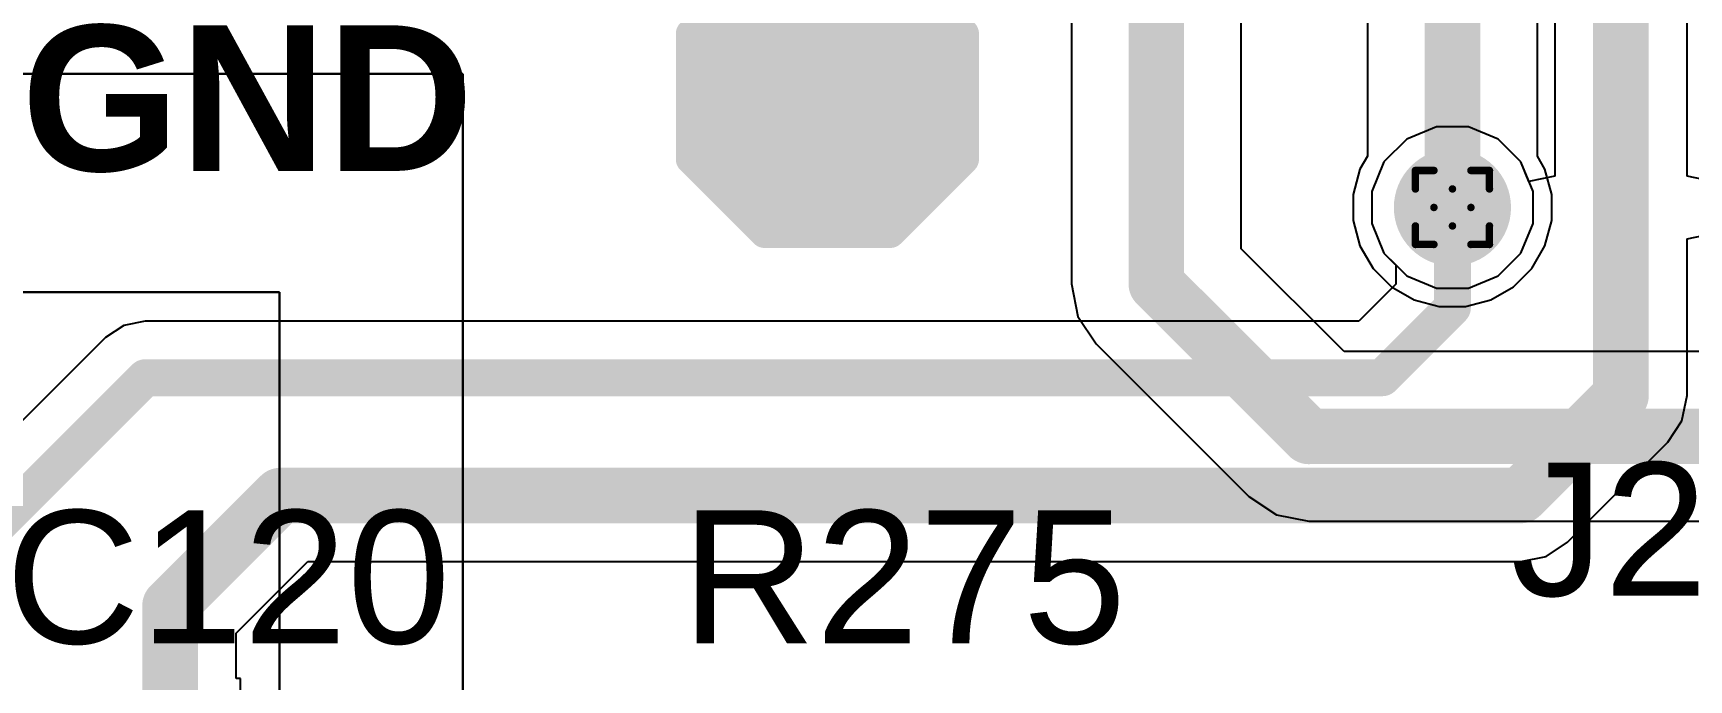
# Model space of a CAD drawing. Header units: inches. Extents: x 0 to 5379, y 0 to 5429.
# Drawn here: x 203.45 to 214.81, y 15.12 to 19.56 of the extents above; entities that cross this region are included whole.
import ezdxf

# ---------------------------------------------------------------- set-up
doc = ezdxf.new("R2010")
doc.units = ezdxf.units.IN
for name, color, linetype in [('Bottom Layer', 5, 'Continuous'), ('Bottom Solder', 6, 'Continuous'), ('Drill Drawing', 1, 'Continuous'), ('GND01', 16, 'Continuous'), ('GND02', 76, 'Continuous'), ('PWR', 156, 'Continuous'), ('SIG 01', 90, 'Continuous'), ('Top Layer', 1, 'Continuous'), ('Top Overlay', 2, 'Continuous'), ('Top Paste', 8, 'Continuous'), ('Top Solder', 216, 'Continuous'), ('Via Holes', 16, 'Continuous')]:
    doc.layers.add(name, color=color, linetype=linetype)
doc.styles.add('Arial', font='', dxfattribs={"height": 0.2})
doc.styles.add('Arial_Bold', font='', dxfattribs={"height": 0.2})
doc.styles.get('Arial').set_extended_font_data('Arial')
doc.styles.get('Arial_Bold').set_extended_font_data('Arial', bold=True)

# ---------------------------------------------------------------- blocks, each defined once
blk = doc.blocks.new('T__________6')
at = {"layer": 'Top Layer'}
blk.add_hatch(color=1, dxfattribs=at).paths.add_polyline_path([(0.381, 0.762), (-0.381, 0.762), (-0.762, 0.381), (-0.762, -0.381), (-0.381, -0.762), (0.381, -0.762), (0.762, -0.381), (0.762, 0.381)])
at = {"layer": 'Top Paste'}
blk.add_hatch(color=8, dxfattribs=at).paths.add_polyline_path([(0.381, 0.762), (-0.381, 0.762), (-0.762, 0.381), (-0.762, -0.381), (-0.381, -0.762), (0.381, -0.762), (0.762, -0.381), (0.762, 0.381)])
at = {"layer": 'Top Solder'}
blk.add_hatch(color=216, dxfattribs=at).paths.add_polyline_path([(0.432, 0.864), (-0.432, 0.864), (-0.864, 0.432), (-0.864, -0.432), (-0.432, -0.864), (0.432, -0.864), (0.864, -0.432), (0.864, 0.432)])
at = {"layer": 'Top Overlay'}
for points in [[(-0.94, 0.432, 0.2, 0.2, 0), (-0.432, 0.94, 0.2, 0.2, 0)], [(0.432, 0.94, 0.2, 0.2, 0), (-0.432, 0.94, 0.2, 0.2, 0)], [(0.94, 0.432, 0.2, 0.2, 0), (0.432, 0.94, 0.2, 0.2, 0)], [(-0.94, -0.432, 0.2, 0.2, 0), (-0.94, 0.432, 0.2, 0.2, 0)], [(0.94, -0.432, 0.2, 0.2, 0), (0.94, 0.432, 0.2, 0.2, 0)], [(-0.432, -0.94, 0.2, 0.2, 0), (-0.94, -0.432, 0.2, 0.2, 0)], [(0.432, -0.94, 0.2, 0.2, 0), (0.94, -0.432, 0.2, 0.2, 0)], [(0.432, -0.94, 0.2, 0.2, 0), (-0.432, -0.94, 0.2, 0.2, 0)]]:
    blk.add_lwpolyline(points, format="xyseb", dxfattribs=at)
for points in [[(-0.482, 0.94, 0.1, 0.1, 1), (-0.382, 0.94, 0.1, 0.1, 1)], [(-0.482, 0.94, 0.1, 0.1, 1), (-0.382, 0.94, 0.1, 0.1, 1)], [(0.382, 0.94, 0.1, 0.1, 1), (0.482, 0.94, 0.1, 0.1, 1)], [(0.382, 0.94, 0.1, 0.1, 1), (0.482, 0.94, 0.1, 0.1, 1)], [(-0.99, 0.432, 0.1, 0.1, 1), (-0.89, 0.432, 0.1, 0.1, 1)], [(-0.99, 0.432, 0.1, 0.1, 1), (-0.89, 0.432, 0.1, 0.1, 1)], [(0.89, 0.432, 0.1, 0.1, 1), (0.99, 0.432, 0.1, 0.1, 1)], [(0.89, 0.432, 0.1, 0.1, 1), (0.99, 0.432, 0.1, 0.1, 1)], [(-0.99, -0.432, 0.1, 0.1, 1), (-0.89, -0.432, 0.1, 0.1, 1)], [(-0.99, -0.432, 0.1, 0.1, 1), (-0.89, -0.432, 0.1, 0.1, 1)], [(0.89, -0.432, 0.1, 0.1, 1), (0.99, -0.432, 0.1, 0.1, 1)], [(0.89, -0.432, 0.1, 0.1, 1), (0.99, -0.432, 0.1, 0.1, 1)], [(-0.482, -0.94, 0.1, 0.1, 1), (-0.382, -0.94, 0.1, 0.1, 1)], [(-0.482, -0.94, 0.1, 0.1, 1), (-0.382, -0.94, 0.1, 0.1, 1)], [(0.382, -0.94, 0.1, 0.1, 1), (0.482, -0.94, 0.1, 0.1, 1)], [(0.382, -0.94, 0.1, 0.1, 1), (0.482, -0.94, 0.1, 0.1, 1)]]:
    blk.add_lwpolyline(points, format="xyseb", close=True, dxfattribs=at)

msp = doc.modelspace()

# ---------------------------------------------------------------- hatches: boundary and pattern name
at = {"layer": 'Bottom Layer'}
h = msp.add_hatch(color=5, dxfattribs=at)
edge = h.paths.add_edge_path()
edge.add_arc((213.187, 18.361), 0.3, 0, 360)
at = {"layer": 'Bottom Solder'}
h = msp.add_hatch(color=6, dxfattribs=at)
edge = h.paths.add_edge_path()
edge.add_arc((213.187, 18.361), 0.402, 0, 360)
at = {"layer": 'GND01'}
h = msp.add_hatch(color=16, dxfattribs=at)
edge = h.paths.add_edge_path()
edge.add_arc((213.187, 18.361), 0.3, 0, 360)
at = {"layer": 'GND02'}
h = msp.add_hatch(color=76, dxfattribs=at)
edge = h.paths.add_edge_path()
edge.add_arc((213.187, 18.361), 0.3, 0, 360)
at = {"layer": 'PWR'}
h = msp.add_hatch(color=156, dxfattribs=at)
edge = h.paths.add_edge_path()
edge.add_arc((213.187, 18.361), 0.3, 0, 360)
at = {"layer": 'SIG 01'}
h = msp.add_hatch(color=90, dxfattribs=at)
edge = h.paths.add_edge_path()
edge.add_arc((213.187, 18.361), 0.3, 0, 360)
at = {"layer": 'Top Layer'}
h = msp.add_hatch(color=1, dxfattribs=at)
edge = h.paths.add_edge_path()
edge.add_arc((213.187, 18.361), 0.3, 0, 360)
at = {"layer": 'Top Solder'}
h = msp.add_hatch(color=216, dxfattribs=at)
edge = h.paths.add_edge_path()
edge.add_arc((213.187, 18.361), 0.402, 0, 360)
at = {"layer": 'Via Holes'}
h = msp.add_hatch(color=7, dxfattribs=at)
edge = h.paths.add_edge_path()
edge.add_arc((213.187, 18.361), 0.15, 0, 360)

# ---------------------------------------------------------------- linework, layer by layer
at = {"layer": 'Bottom Layer'}
for p, q in [((197.565, 19.278), (206.397, 19.278)), ((206.397, 19.278), (197.565, 19.278)), ((206.397, 19.278), (206.397, 12.654)), ((206.397, 12.654), (206.397, 19.278)), ((213.077, 18.915), (212.873, 18.83)), ((213.297, 18.915), (213.077, 18.915)), ((213.501, 18.83), (213.297, 18.915)), ((212.873, 18.83), (212.717, 18.674)), ((213.657, 18.674), (213.501, 18.83)), ((212.717, 18.674), (212.633, 18.471)), ((213.741, 18.471), (213.657, 18.674)), ((212.633, 18.471), (212.633, 18.25)), ((213.741, 18.25), (213.741, 18.471)), ((212.633, 18.25), (212.717, 18.047)), ((213.657, 18.047), (213.741, 18.25)), ((212.717, 18.047), (212.873, 17.891)), ((213.501, 17.891), (213.657, 18.047)), ((212.873, 17.891), (213.077, 17.807)), ((213.297, 17.807), (213.501, 17.891)), ((205.137, 17.78), (196.146, 17.78)), ((202.028, 17.78), (205.137, 17.78)), ((205.137, 12.049), (205.137, 17.78)), ((205.137, 17.78), (205.137, 12.053)), ((213.077, 17.807), (213.297, 17.807))]:
    msp.add_line(p, q, dxfattribs=at)
at = {"layer": 'Drill Drawing'}
for points in [[(212.933, 18.488, 0.0508, 0.0508, 0), (212.933, 18.615, 0.0508, 0.0508, 0)], [(212.933, 18.615, 0.0508, 0.0508, 0), (213.06, 18.615, 0.0508, 0.0508, 0)], [(213.06, 18.615, 0.0508, 0.0508, 0), (213.187, 18.488, 0.0508, 0.0508, 0)], [(213.187, 18.488, 0.0508, 0.0508, 0), (213.314, 18.615, 0.0508, 0.0508, 0)], [(213.314, 18.615, 0.0508, 0.0508, 0), (213.441, 18.615, 0.0508, 0.0508, 0)], [(213.441, 18.488, 0.0508, 0.0508, 0), (213.441, 18.615, 0.0508, 0.0508, 0)], [(212.933, 18.488, 0.0508, 0.0508, 0), (213.06, 18.361, 0.0508, 0.0508, 0)], [(213.314, 18.361, 0.0508, 0.0508, 0), (213.441, 18.488, 0.0508, 0.0508, 0)], [(212.933, 18.234, 0.0508, 0.0508, 0), (213.06, 18.361, 0.0508, 0.0508, 0)], [(213.314, 18.361, 0.0508, 0.0508, 0), (213.441, 18.234, 0.0508, 0.0508, 0)], [(212.933, 18.107, 0.0508, 0.0508, 0), (212.933, 18.234, 0.0508, 0.0508, 0)], [(213.06, 18.107, 0.0508, 0.0508, 0), (213.187, 18.234, 0.0508, 0.0508, 0)], [(213.187, 18.234, 0.0508, 0.0508, 0), (213.314, 18.107, 0.0508, 0.0508, 0)], [(213.441, 18.107, 0.0508, 0.0508, 0), (213.441, 18.234, 0.0508, 0.0508, 0)], [(212.933, 18.107, 0.0508, 0.0508, 0), (213.06, 18.107, 0.0508, 0.0508, 0)], [(213.314, 18.107, 0.0508, 0.0508, 0), (213.441, 18.107, 0.0508, 0.0508, 0)]]:
    msp.add_lwpolyline(points, format="xyseb", dxfattribs=at)
for points in [[(212.92, 18.615, 0.0254, 0.0254, 1), (212.946, 18.615, 0.0254, 0.0254, 1)], [(212.92, 18.615, 0.0254, 0.0254, 1), (212.946, 18.615, 0.0254, 0.0254, 1)], [(213.047, 18.615, 0.0254, 0.0254, 1), (213.073, 18.615, 0.0254, 0.0254, 1)], [(213.047, 18.615, 0.0254, 0.0254, 1), (213.073, 18.615, 0.0254, 0.0254, 1)], [(213.301, 18.615, 0.0254, 0.0254, 1), (213.327, 18.615, 0.0254, 0.0254, 1)], [(213.301, 18.615, 0.0254, 0.0254, 1), (213.327, 18.615, 0.0254, 0.0254, 1)], [(213.428, 18.615, 0.0254, 0.0254, 1), (213.454, 18.615, 0.0254, 0.0254, 1)], [(213.428, 18.615, 0.0254, 0.0254, 1), (213.454, 18.615, 0.0254, 0.0254, 1)], [(212.92, 18.488, 0.0254, 0.0254, 1), (212.946, 18.488, 0.0254, 0.0254, 1)], [(212.92, 18.488, 0.0254, 0.0254, 1), (212.946, 18.488, 0.0254, 0.0254, 1)], [(213.174, 18.488, 0.0254, 0.0254, 1), (213.2, 18.488, 0.0254, 0.0254, 1)], [(213.174, 18.488, 0.0254, 0.0254, 1), (213.2, 18.488, 0.0254, 0.0254, 1)], [(213.428, 18.488, 0.0254, 0.0254, 1), (213.454, 18.488, 0.0254, 0.0254, 1)], [(213.428, 18.488, 0.0254, 0.0254, 1), (213.454, 18.488, 0.0254, 0.0254, 1)], [(213.047, 18.361, 0.0254, 0.0254, 1), (213.073, 18.361, 0.0254, 0.0254, 1)], [(213.047, 18.361, 0.0254, 0.0254, 1), (213.073, 18.361, 0.0254, 0.0254, 1)], [(213.301, 18.361, 0.0254, 0.0254, 1), (213.327, 18.361, 0.0254, 0.0254, 1)], [(213.301, 18.361, 0.0254, 0.0254, 1), (213.327, 18.361, 0.0254, 0.0254, 1)], [(212.92, 18.234, 0.0254, 0.0254, 1), (212.946, 18.234, 0.0254, 0.0254, 1)], [(212.92, 18.234, 0.0254, 0.0254, 1), (212.946, 18.234, 0.0254, 0.0254, 1)], [(213.174, 18.234, 0.0254, 0.0254, 1), (213.2, 18.234, 0.0254, 0.0254, 1)], [(213.174, 18.234, 0.0254, 0.0254, 1), (213.2, 18.234, 0.0254, 0.0254, 1)], [(213.428, 18.234, 0.0254, 0.0254, 1), (213.454, 18.234, 0.0254, 0.0254, 1)], [(213.428, 18.234, 0.0254, 0.0254, 1), (213.454, 18.234, 0.0254, 0.0254, 1)], [(212.92, 18.107, 0.0254, 0.0254, 1), (212.946, 18.107, 0.0254, 0.0254, 1)], [(212.92, 18.107, 0.0254, 0.0254, 1), (212.946, 18.107, 0.0254, 0.0254, 1)], [(213.047, 18.107, 0.0254, 0.0254, 1), (213.073, 18.107, 0.0254, 0.0254, 1)], [(213.047, 18.107, 0.0254, 0.0254, 1), (213.073, 18.107, 0.0254, 0.0254, 1)], [(213.301, 18.107, 0.0254, 0.0254, 1), (213.327, 18.107, 0.0254, 0.0254, 1)], [(213.301, 18.107, 0.0254, 0.0254, 1), (213.327, 18.107, 0.0254, 0.0254, 1)], [(213.428, 18.107, 0.0254, 0.0254, 1), (213.454, 18.107, 0.0254, 0.0254, 1)], [(213.428, 18.107, 0.0254, 0.0254, 1), (213.454, 18.107, 0.0254, 0.0254, 1)]]:
    msp.add_lwpolyline(points, format="xyseb", close=True, dxfattribs=at)
at = {"layer": 'GND01'}
for p, q in [((213.077, 18.915), (212.873, 18.83)), ((213.297, 18.915), (213.077, 18.915)), ((213.501, 18.83), (213.297, 18.915)), ((212.873, 18.83), (212.717, 18.674)), ((213.657, 18.674), (213.501, 18.83)), ((212.717, 18.674), (212.633, 18.471)), ((213.741, 18.471), (213.657, 18.674)), ((212.633, 18.471), (212.633, 18.25)), ((213.741, 18.25), (213.741, 18.471)), ((212.633, 18.25), (212.717, 18.047)), ((213.657, 18.047), (213.741, 18.25)), ((212.717, 18.047), (212.873, 17.891)), ((213.501, 17.891), (213.657, 18.047)), ((212.873, 17.891), (213.077, 17.807)), ((213.297, 17.807), (213.501, 17.891)), ((213.077, 17.807), (213.297, 17.807))]:
    msp.add_line(p, q, dxfattribs=at)
at = {"layer": 'GND02'}
for p, q in [((213.077, 18.915), (212.873, 18.83)), ((213.297, 18.915), (213.077, 18.915)), ((213.501, 18.83), (213.297, 18.915)), ((212.873, 18.83), (212.717, 18.674)), ((213.657, 18.674), (213.501, 18.83)), ((212.717, 18.674), (212.633, 18.471)), ((213.741, 18.471), (213.657, 18.674)), ((212.633, 18.471), (212.633, 18.25)), ((213.741, 18.25), (213.741, 18.471)), ((212.633, 18.25), (212.717, 18.047)), ((213.657, 18.047), (213.741, 18.25)), ((212.717, 18.047), (212.873, 17.891)), ((213.501, 17.891), (213.657, 18.047)), ((212.873, 17.891), (213.077, 17.807)), ((213.297, 17.807), (213.501, 17.891)), ((213.077, 17.807), (213.297, 17.807))]:
    msp.add_line(p, q, dxfattribs=at)
at = {"layer": 'PWR'}
for p, q in [((213.077, 18.915), (212.873, 18.83)), ((213.297, 18.915), (213.077, 18.915)), ((213.501, 18.83), (213.297, 18.915)), ((212.873, 18.83), (212.717, 18.674)), ((213.657, 18.674), (213.501, 18.83)), ((212.717, 18.674), (212.633, 18.471)), ((213.741, 18.471), (213.657, 18.674)), ((212.633, 18.471), (212.633, 18.25)), ((213.741, 18.25), (213.741, 18.471)), ((212.633, 18.25), (212.717, 18.047)), ((213.657, 18.047), (213.741, 18.25)), ((212.717, 18.047), (212.873, 17.891)), ((213.501, 17.891), (213.657, 18.047)), ((212.873, 17.891), (213.077, 17.807)), ((213.297, 17.807), (213.501, 17.891)), ((213.077, 17.807), (213.297, 17.807))]:
    msp.add_line(p, q, dxfattribs=at)
at = {"layer": 'SIG 01'}
for p, q in [((210.572, 23.982), (210.572, 17.836)), ((211.738, 18.078), (211.738, 23.741)), ((212.604, 21.742), (212.604, 18.713)), ((213.77, 18.713), (213.77, 20.761)), ((212.604, 18.713), (212.552, 18.623)), ((213.821, 18.623), (213.77, 18.713)), ((212.552, 18.623), (212.506, 18.45)), ((213.868, 18.45), (213.821, 18.623)), ((212.506, 18.45), (212.506, 18.271)), ((213.868, 18.271), (213.868, 18.45)), ((212.506, 18.271), (212.552, 18.098)), ((213.821, 18.098), (213.868, 18.271)), ((212.443, 17.372), (211.738, 18.078)), ((212.552, 18.098), (212.642, 17.942)), ((213.732, 17.942), (213.821, 18.098)), ((212.642, 17.942), (212.769, 17.816)), ((213.605, 17.816), (213.732, 17.942)), ((210.572, 17.836), (210.617, 17.613)), ((212.769, 17.816), (212.924, 17.726)), ((212.924, 17.726), (213.097, 17.68)), ((213.277, 17.68), (213.45, 17.726)), ((213.45, 17.726), (213.605, 17.816)), ((210.617, 17.613), (210.743, 17.424)), ((213.097, 17.68), (213.277, 17.68)), ((210.743, 17.424), (211.79, 16.377)), ((215.839, 17.372), (212.443, 17.372)), ((211.79, 16.377), (211.979, 16.251)), ((211.979, 16.251), (212.202, 16.207)), ((212.202, 16.207), (216.08, 16.207))]:
    msp.add_line(p, q, dxfattribs=at)
for points in [[(211.155, 17.836, 0.381, 0.381, 0), (211.155, 23.982, 0.381, 0.381, 0)], [(213.187, 18.361, 0.381, 0.381, 0), (213.187, 21.742, 0.381, 0.381, 0)], [(211.155, 17.836, 0.381, 0.381, 0), (212.202, 16.789, 0.381, 0.381, 0)], [(212.202, 16.789, 0.381, 0.381, 0), (216.08, 16.789, 0.381, 0.381, 0)]]:
    msp.add_lwpolyline(points, format="xyseb", dxfattribs=at)
for points in [[(213.092, 18.361, 0.191, 0.191, 1), (213.282, 18.361, 0.191, 0.191, 1)], [(211.06, 17.836, 0.191, 0.191, 1), (211.25, 17.836, 0.191, 0.191, 1)], [(211.06, 17.836, 0.191, 0.191, 1), (211.25, 17.836, 0.191, 0.191, 1)], [(212.106, 16.789, 0.191, 0.191, 1), (212.297, 16.789, 0.191, 0.191, 1)], [(212.106, 16.789, 0.191, 0.191, 1), (212.297, 16.789, 0.191, 0.191, 1)]]:
    msp.add_lwpolyline(points, format="xyseb", close=True, dxfattribs=at)
at = {"layer": 'Top Layer'}
for p, q in [((213.89, 21.107), (213.89, 18.575)), ((214.797, 18.575), (214.797, 21.107)), ((213.077, 18.915), (212.873, 18.83)), ((213.297, 18.915), (213.077, 18.915)), ((213.501, 18.83), (213.297, 18.915)), ((212.873, 18.83), (212.717, 18.674)), ((213.657, 18.674), (213.501, 18.83)), ((212.717, 18.674), (212.633, 18.471)), ((213.712, 18.539), (213.657, 18.674)), ((213.89, 18.575), (213.712, 18.539)), ((214.974, 18.539), (214.797, 18.575)), ((212.633, 18.471), (212.633, 18.25)), ((212.633, 18.25), (212.717, 18.047)), ((214.797, 18.146), (214.974, 18.182)), ((214.797, 17.07), (214.797, 18.146)), ((212.717, 18.047), (212.798, 17.966)), ((212.798, 17.966), (212.798, 17.835)), ((212.798, 17.835), (212.544, 17.581)), ((204.069, 17.551), (203.943, 17.467)), ((204.217, 17.581), (204.069, 17.551)), ((212.544, 17.581), (204.217, 17.581)), ((203.943, 17.467), (202.82, 16.345)), ((214.762, 16.896), (214.797, 17.07)), ((214.797, 17.07), (214.797, 17.07)), ((214.664, 16.749), (214.762, 16.896)), ((213.977, 16.063), (214.664, 16.749)), ((213.83, 15.964), (213.977, 16.063)), ((204.841, 15.439), (205.332, 15.93)), ((205.332, 15.93), (213.657, 15.93)), ((213.657, 15.93), (213.83, 15.964)), ((204.841, 15.126), (204.841, 15.439)), ((204.87, 15.126), (204.841, 15.126)), ((204.87, 13.983), (204.87, 15.126))]:
    msp.add_line(p, q, dxfattribs=at)
for points in [[(214.343, 17.07, 0.381, 0.381, 0), (214.343, 21.438, 0.381, 0.381, 0)], [(213.187, 17.674, 0.254, 0.254, 0), (213.187, 18.361, 0.254, 0.254, 0)], [(212.705, 17.192, 0.254, 0.254, 0), (213.187, 17.674, 0.254, 0.254, 0)], [(203.095, 16.07, 0.254, 0.254, 0), (204.217, 17.192, 0.254, 0.254, 0)], [(204.217, 17.192, 0.254, 0.254, 0), (212.705, 17.192, 0.254, 0.254, 0)], [(213.657, 16.383, 0.381, 0.381, 0), (214.343, 17.07, 0.381, 0.381, 0)], [(204.388, 15.627, 0.381, 0.381, 0), (205.144, 16.383, 0.381, 0.381, 0)], [(205.144, 16.383, 0.381, 0.381, 0), (213.657, 16.383, 0.381, 0.381, 0)], [(204.388, 14.554, 0.381, 0.381, 0), (204.388, 15.627, 0.381, 0.381, 0)]]:
    msp.add_lwpolyline(points, format="xyseb", dxfattribs=at)
for points in [[(213.123, 18.361, 0.127, 0.127, 1), (213.25, 18.361, 0.127, 0.127, 1)], [(213.123, 17.674, 0.127, 0.127, 1), (213.25, 17.674, 0.127, 0.127, 1)], [(213.123, 17.674, 0.127, 0.127, 1), (213.25, 17.674, 0.127, 0.127, 1)], [(204.154, 17.192, 0.127, 0.127, 1), (204.281, 17.192, 0.127, 0.127, 1)], [(204.154, 17.192, 0.127, 0.127, 1), (204.281, 17.192, 0.127, 0.127, 1)], [(212.642, 17.192, 0.127, 0.127, 1), (212.769, 17.192, 0.127, 0.127, 1)], [(212.642, 17.192, 0.127, 0.127, 1), (212.769, 17.192, 0.127, 0.127, 1)], [(214.248, 17.07, 0.191, 0.191, 1), (214.439, 17.07, 0.191, 0.191, 1)], [(214.248, 17.07, 0.191, 0.191, 1), (214.439, 17.07, 0.191, 0.191, 1)], [(205.049, 16.383, 0.191, 0.191, 1), (205.239, 16.383, 0.191, 0.191, 1)], [(205.049, 16.383, 0.191, 0.191, 1), (205.239, 16.383, 0.191, 0.191, 1)], [(213.562, 16.383, 0.191, 0.191, 1), (213.752, 16.383, 0.191, 0.191, 1)], [(213.562, 16.383, 0.191, 0.191, 1), (213.752, 16.383, 0.191, 0.191, 1)], [(204.292, 15.627, 0.191, 0.191, 1), (204.483, 15.627, 0.191, 0.191, 1)], [(204.292, 15.627, 0.191, 0.191, 1), (204.483, 15.627, 0.191, 0.191, 1)]]:
    msp.add_lwpolyline(points, format="xyseb", close=True, dxfattribs=at)

# ---------------------------------------------------------------- block references
at = {"rotation": 270}
msp.add_blockref('T__________6', (208.898, 19.123), dxfattribs=at)

# ---------------------------------------------------------------- texts
at = {"layer": 'Top Overlay'}
for s, height, style, p in [('GND', 1, 'Arial_Bold', (203.366, 18.612)), ('J23', 0.9144, 'Arial', (213.589, 15.695)), ('C120', 0.9144, 'Arial', (203.258, 15.367)), ('R275', 0.9144, 'Arial', (207.895, 15.367))]:
    msp.add_text(s, height=height, dxfattribs=dict(at, style=style)).set_placement(p)

doc.saveas('drawing.dxf')
